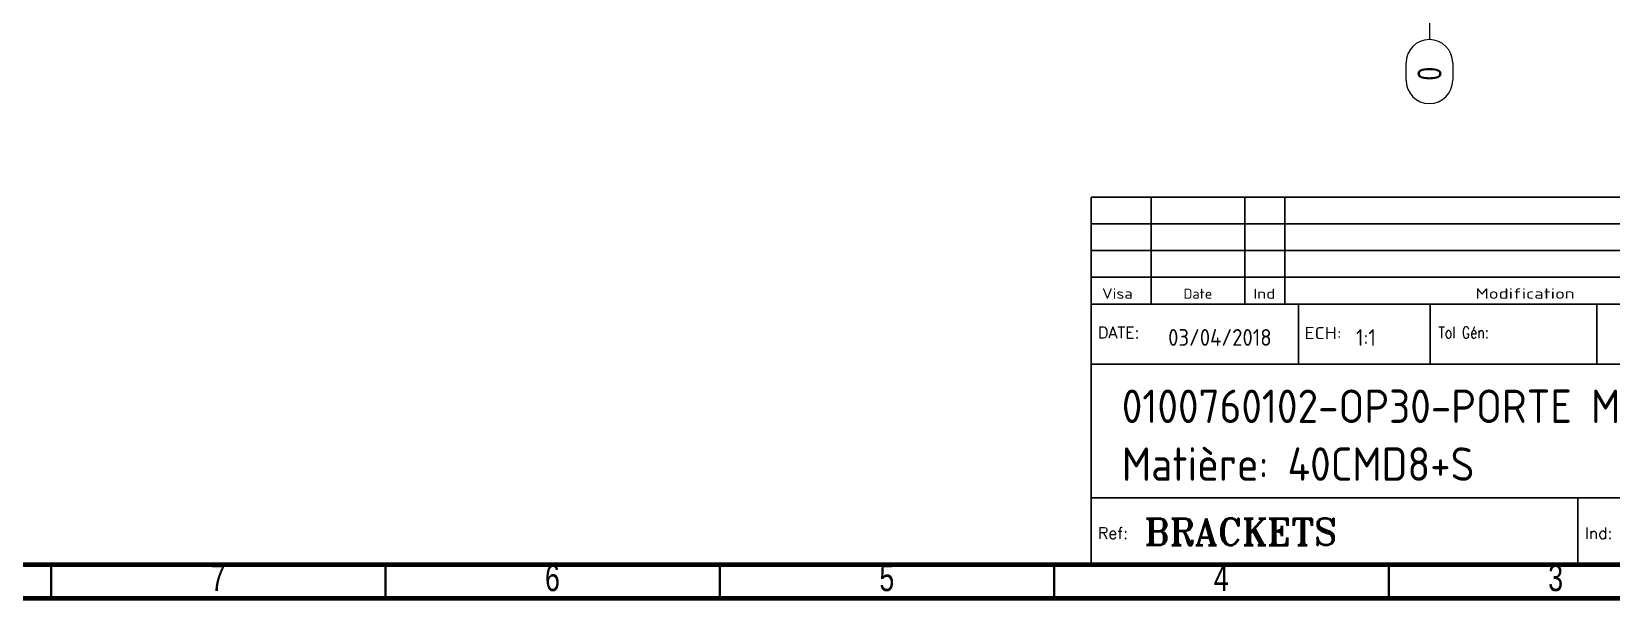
# Model space of a CAD drawing. Header units: millimetres. Extents: x 15 to 836, y 5 to 589.
# Drawn here: x 472.6 to 708.8, y 5 to 89.8 of the extents above; entities that cross this region are included whole.
import ezdxf

# ---------------------------------------------------------------- set-up
doc = ezdxf.new("R2010")
doc.units = ezdxf.units.MM
doc.layers.add('DIMENSIONS', color=176, linetype='Continuous')
doc.styles.add('SLDTEXTSTYLE0', font='TXT', dxfattribs={"width": 0.75})
doc.styles.add('SLDTEXTSTYLE1', font='ISOCP')
doc.styles.add('SLDTEXTSTYLE10', font='ISOCP', dxfattribs={"width": 1.147311})
doc.styles.add('SLDTEXTSTYLE11', font='ISOCP', dxfattribs={"width": 1.385904})
doc.styles.add('SLDTEXTSTYLE12', font='ISOCP', dxfattribs={"width": 1.246461})
doc.styles.add('SLDTEXTSTYLE4', font='ROMANS', dxfattribs={"width": 0.8})
doc.styles.add('SLDTEXTSTYLE5', font='ROMANT')
doc.styles.add('SLDTEXTSTYLE6', font='ROMANS')
doc.styles.add('SLDTEXTSTYLE8', font='ISOCP', dxfattribs={"width": 1.446157})
doc.styles.add('SLDTEXTSTYLE9', font='ISOCP', dxfattribs={"width": 1.294402})
doc.dimstyles.new('SLDDIMSTYLE0', dxfattribs={"dimtxt": 3.5, "dimasz": 3.302, "dimexe": 0, "dimexo": 0.0625, "dimgap": 0.875, "dimtad": 0, "dimtih": 1, "dimtoh": 1, "dimdec": 0, "dimrnd": 1e-09, "dimdsep": 46, "dimtxsty": 'SLDTEXTSTYLE0', "dimblk1": 'NONE', "dimblk2": 'NONE', "dimsah": 1, "dimcen": 0.09, "dimadec": 0, "dimazin": 2, "dimtfac": 1, "dimtdec": 0, "dimtofl": 0, "dimtmove": 0, "dimatfit": 3, "dimldrblk": 'NONE', "dimfxl": 1, "dimfrac": 2, "dimtolj": 1, "dimtzin": 12, "dimarcsym": 0})

# ---------------------------------------------------------------- blocks, each defined once
blk = doc.blocks.new('_D_38')
at = {"color": 7, "linetype": 'Continuous', "lineweight": 18}
for p, q in [((681.58, 106.96), (681.58, 88.57)), ((678.09, 82.49), (678.09, 85.08)), ((685.07, 85.08), (685.07, 82.49))]:
    blk.add_line(p, q, dxfattribs=at)
for centre, start, end in [((681.58, 85.08), 0, 180), ((681.58, 82.49), 180, 0)]:
    blk.add_arc(centre, 3.49, start, end, dxfattribs=at)
at = {"color": 7, "linetype": 'Continuous', "lineweight": 18, "insert": (679.85, 82.49), "char_height": 3.5, "attachment_point": 1, "rotation": 90, "style": 'SLDTEXTSTYLE0'}
blk.add_mtext('0', dxfattribs=at)
blk = doc.blocks.new('_None')

msp = doc.modelspace()

# ---------------------------------------------------------------- linework, layer by layer
at = {"color": 7, "linetype": 'Continuous', "lineweight": 70}
for p, q in [((831, 10), (20, 10)), ((836, 5), (15, 5))]:
    msp.add_line(p, q, dxfattribs=at)
at = {"color": 7, "linetype": 'Continuous', "lineweight": 35}
for p, q in [((475.5, 10), (475.5, 5)), ((525.5, 10), (525.5, 5)), ((575.5, 10), (575.5, 5)), ((625.5, 10), (625.5, 5)), ((675.5, 10), (675.5, 5))]:
    msp.add_line(p, q, dxfattribs=at)
at = {"layer": 'DIMENSIONS', "color": 3}
for p, q in [((728.988, 65.022), (630.988, 65.022)), ((639.988, 49.022), (639.988, 65.022)), ((653.988, 49.022), (653.988, 65.022)), ((659.988, 49.022), (659.988, 65.022)), ((630.988, 61.022), (728.988, 61.022)), ((728.988, 57.022), (630.988, 57.022)), ((630.988, 53.022), (728.988, 53.022))]:
    msp.add_line(p, q, dxfattribs=at)
at = {"layer": 'DIMENSIONS', "color": 6}
for p, q in [((630.988, 65.022), (630.988, 10.022)), ((630.988, 10.022), (830.988, 10.022))]:
    msp.add_line(p, q, dxfattribs=at)
at = {"layer": 'DIMENSIONS', "color": 1}
for p, q in [((630.988, 49.022), (830.988, 49.022)), ((661.988, 49.022), (661.988, 40.022)), ((681.719, 49.022), (681.719, 40.022)), ((706.608, 49.022), (706.608, 40.022)), ((753.372, 40.022), (630.988, 40.022)), ((753.372, 20.022), (630.988, 20.022)), ((703.779, 20.022), (703.779, 10.022))]:
    msp.add_line(p, q, dxfattribs=at)

# ---------------------------------------------------------------- texts
at = {"color": 7, "linetype": 'Continuous', "lineweight": 0, "char_height": 3.969, "attachment_point": 2, "style": 'SLDTEXTSTYLE0'}
for s, insert in [('7', (500.46, 10.06)), ('6', (550.46, 10.06)), ('5', (600.46, 10.06)), ('4', (650.46, 10.06)), ('3', (700.46, 10.06))]:
    msp.add_mtext(s, dxfattribs=dict(at, insert=insert))
at = {"layer": 'DIMENSIONS', "attachment_point": 1}
for s, insert, char_height, style in [('Visa', (632.643, 51.369), 1.5671, 'SLDTEXTSTYLE12'), ('Date', (644.812, 51.305), 1.4924, 'SLDTEXTSTYLE10'), ('Ind', (655.242, 51.305), 1.4924, 'SLDTEXTSTYLE11'), ('Modification', (688.477, 51.369), 1.56705, 'SLDTEXTSTYLE8'), ('DATE:', (632.022, 45.62), 1.7277, 'SLDTEXTSTYLE6'), ('03/04/2018', (642.521, 45.275), 2.5, 'SLDTEXTSTYLE1'), ('ECH:', (662.899, 45.582), 1.8141, 'SLDTEXTSTYLE9'), ('1:1', (670.608, 45.262), 2.5, 'SLDTEXTSTYLE1'), ('Tol Gén:', (682.939, 45.62), 1.7277, 'SLDTEXTSTYLE4'), ('0100760102-OP30-PORTE MATRICE', (635.591, 36.231), 5, 'SLDTEXTSTYLE1'), ('Matière: 40CMD8+S', (635.591, 27.585), 5, 'SLDTEXTSTYLE1'), ('BRACKETS', (638.96, 16.973), 4, 'SLDTEXTSTYLE5'), ('Ref:', (632.022, 15.62), 1.7277, 'SLDTEXTSTYLE6'), ('Ind:', (704.814, 15.62), 1.7277, 'SLDTEXTSTYLE6')]:
    msp.add_mtext(s, dxfattribs=dict(at, insert=insert, char_height=char_height, style=style))

# ---------------------------------------------------------------- dimensions: what is measured, and where the dimension line sits
at = {"color": 7, "linetype": 'Continuous', "lineweight": 18}
dim = msp.add_ordinate_dim(feature_location=(681.57947581, 107.95800181), offset=(0, -19.390373861), dtype=1, origin=(681.57947581, 107.95800181), dimstyle='SLDDIMSTYLE0', dxfattribs=at)
dim.commit()
dim.dimension.update_dxf_attribs({"geometry": '_D_38', "text_midpoint": (681.57947581, 83.785510045)})

doc.saveas('drawing.dxf')
